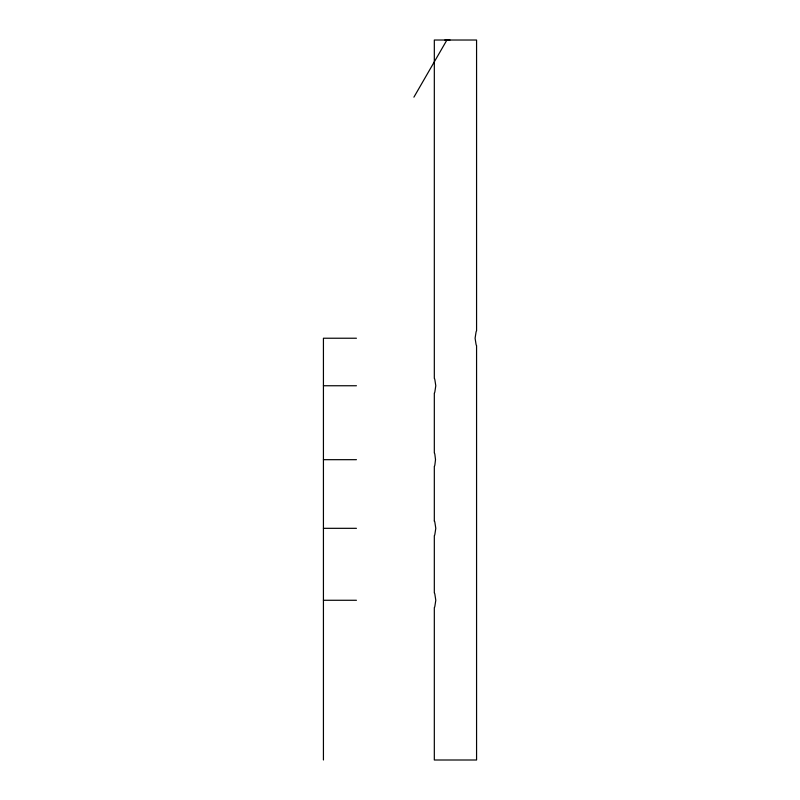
<?xml version="1.0" encoding="UTF-8"?>
<svg xmlns="http://www.w3.org/2000/svg" width="800" height="800" viewBox="0 0 800 800"><rect width="100%" height="100%" fill="white"/><g stroke="black" fill="none" stroke-linecap="round" stroke-linejoin="round"><path stroke-width="1.2" d="M413.91 97.16L446.92 40L449.98 40.02M434.32 521.06A7.36 0.96 -90 0 1 435 523.19L435.79 528.32L435 533.46A7.36 0.96 -90 0 1 434.32 535.58L434.32 593.01A7.36 0.96 -90 0 1 435 595.13L435.79 600.27L435 605.4A7.36 0.96 -90 0 1 434.32 607.53L434.32 760L476.57 760L476.57 345.49A7.36 0.96 -90 0 1 475.89 343.36L475.1 338.23L475.89 333.09A7.36 0.96 -90 0 1 476.57 330.97L476.57 40.02L434.32 40.02L434.32 378.49A7.36 0.96 -90 0 1 435 380.62L435.79 385.75L435 390.89A7.36 0.96 -90 0 1 434.32 393.01L434.32 453.08A6.69 0.87 -90 0 1 434.94 455.01L435.51 459.68L434.94 464.34A6.69 0.87 -90 0 1 434.32 466.28L434.32 521.06M444.88 40.02L446.92 40.01M356.44 338.23L323.43 338.23L323.43 760M323.43 385.75L356.44 385.75M323.43 459.68L356.44 459.68M323.43 528.32L356.44 528.32M323.43 600.27L356.44 600.27"/></g></svg>
